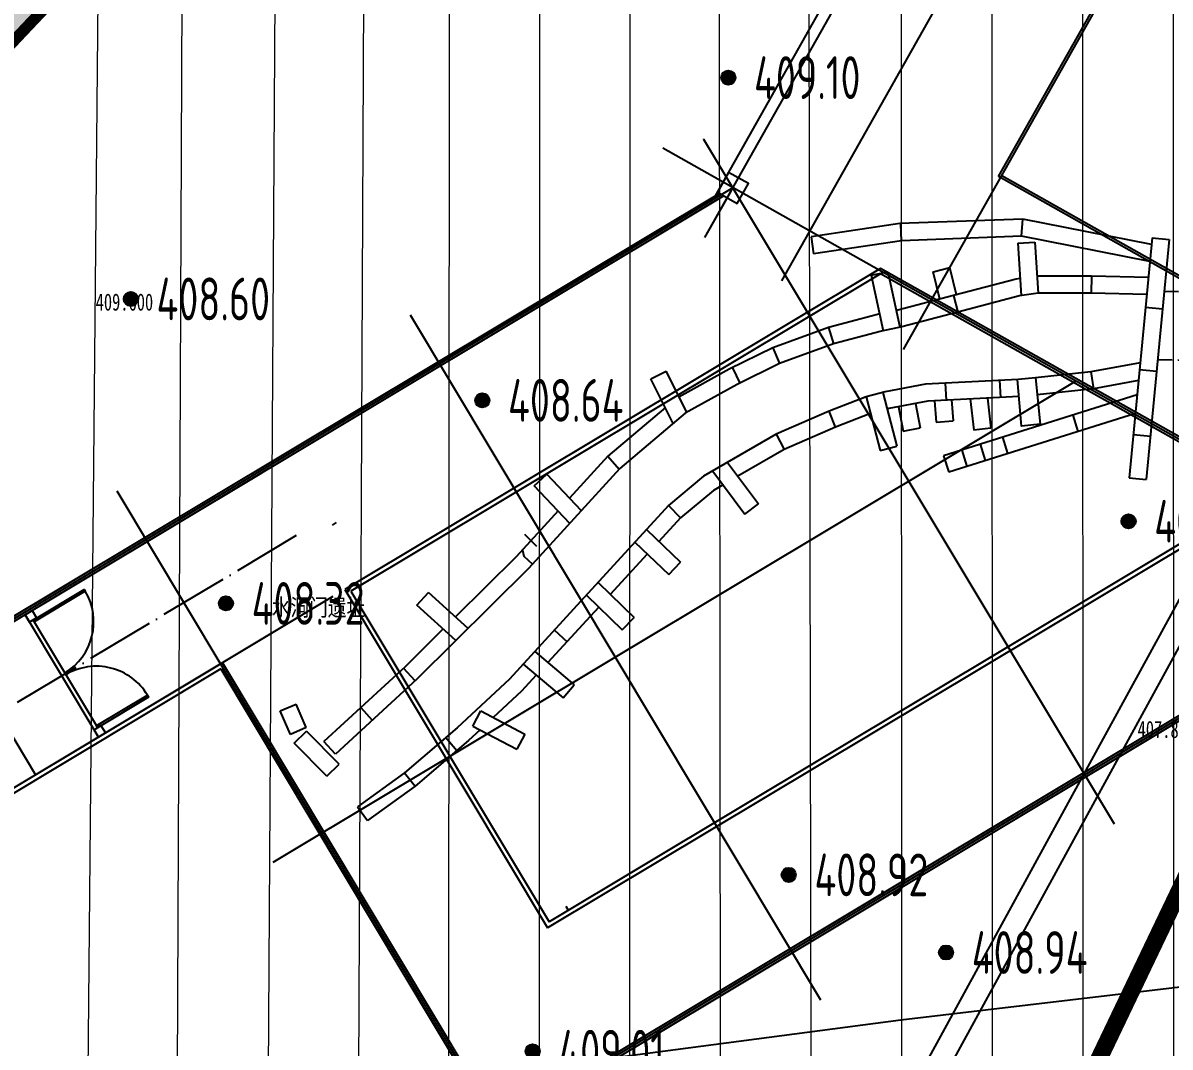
# Model space of a CAD drawing. Header units: millimetres. Extents: x 387826 to 388039216, y 3325062 to 3325368396.
# Drawn here: x 387582141 to 387602257, y 3324800474 to 3324818432 of the extents above; entities that cross this region are included whole.
import ezdxf
from ezdxf.enums import TextEntityAlignment as Align

# ---------------------------------------------------------------- set-up
doc = ezdxf.new("R2010")
doc.units = ezdxf.units.MM
doc.header["$LTSCALE"] = 1000
doc.header["$MEASUREMENT"] = 0
for name, pattern in [('000-Earth-MSCQ（不打印）$0$DIVIDE2', [0.625, 0.25, -0.125, 0, -0.125, 0, -0.125]), ('000-古城墙保护(不打印)$0$DASH', [0.35, 0.25, -0.1]), ('ACAD_ISO04W100', [30, 24, -3, 0, -3]), ('DASH', [0.35, 0.25, -0.1]), ('DIVIDE2', [0.625, 0.25, -0.125, 0, -0.125, 0, -0.125])]:
    doc.linetypes.add(name, pattern=pattern)
for name, color, linetype in [('0 Plan-Green Hatch', 76, 'Continuous'), ('0 Plan-Road 2', 40, 'Continuous'), ('0-SITE', 7, 'Continuous'), ('0-非设计区域', 250, 'Continuous'), ('000-Earth-MSCQ（不打印）$0$0-SITE', 7, 'Continuous'), ('000-Earth-MSCQ（不打印）$0$0NT-Redline', 1, '000-Earth-MSCQ（不打印）$0$DIVIDE2'), ('000-Earth-MSCQ（不打印）$0$GCD', 251, 'Continuous'), ('000-Earth-MSCQ（不打印）$0$RD-红线', 7, 'Continuous'), ('000-古城墙保护(不打印)$0$0-文物遗址', 8, 'Continuous'), ('000-古城墙保护(不打印)$0$PUB_TEXT', 2, 'Continuous'), ('0NT-Border', 21, 'DASH'), ('0NT-Center', 1, 'ACAD_ISO04W100'), ('0NT-Redline', 1, 'DIVIDE2')]:
    doc.layers.add(name, color=color, linetype=linetype)
doc.layers.add('000-古城墙保护(不打印)$0$0-中实线', color=5, linetype='Continuous', lineweight=30)
doc.layers.add('000-古城墙保护(不打印)$0$0-遗址公园', color=8, linetype='Continuous', lineweight=5)
doc.styles.add('000-Earth-MSCQ（不打印）$0$HZ', font='gbenor.shx', dxfattribs={"width": 0.8, "bigfont": 'hztxt.shx'})
doc.styles.add('000-古城墙保护(不打印)$0$_TCH_DIM', font='', dxfattribs={"width": 0.75})
doc.styles.add('000-古城墙保护(不打印)$0$TITLE BLK_A1$0$A.10.15屋顶层平面图$0$Standard', font='AcadEref.ttf', dxfattribs={"width": 0.8})
doc.styles.get('000-古城墙保护(不打印)$0$_TCH_DIM').set_extended_font_data('SimSun')
pattern_1 = [(90, (387910883.5935059, 3325096422.695915), (-798.2363799999999, 798.23638), [211.664528, -1384.80812]), (45, (387910883.5935059, 3325096422.695915), (-798.2369240652082, 798.2369240652083), [211.664528, -917.2129199999998]), (135, (387910883.5935059, 3325096422.695915), (-798.2369240652083, -798.2369240652082), [211.664528, -917.2129199999998])]

# ---------------------------------------------------------------- blocks, each defined once
blk = doc.blocks.new('000-Earth-MSCQ（不打印）$0$gc200')
h = blk.add_hatch(color=256)
edge = h.paths.add_edge_path()
edge.add_arc((0, -5.551115123125783e-17), 0.2500000000000001, 0, 360)
blk.add_circle((0, -5.551115123125783e-17), 0.2500000000000001)
blk = doc.blocks.new('000-古城墙保护(不打印)')
at = {"layer": '000-古城墙保护(不打印)$0$0-遗址公园', "ltscale": 10}
h = blk.add_hatch(dxfattribs=at)
h.set_pattern_fill('ANSI31', color=256, scale=1000, angle=45)
h.set_pattern_definition([(90, (0, 0), (-1587.5, 3.410605131648481e-13), [])])
h.paths.add_polyline_path([(387757359.0947723, 3325075809.713597), (387738724.4244739, 3325053061.984234), (387736658.1743807, 3325052379.78923), (387732792.6573083, 3325048405.001884), (387731947.0142126, 3325045521.987648), (387727149.4825557, 3325038560.592924), (387719871.0797174, 3325030254.454775), (387713118.2314355, 3325024325.69877), (387708971.7085958, 3325021538.001345), (387707653.8317035, 3325021090.344965), (387703723.9723286, 3325018966.972815), (387699100.568572, 3325013213.602733), (387687666.4612417, 3324991573.488757), (387692670.727551, 3324988471.826824), (387679274.3591145, 3324966056.084505), (387674562.7421811, 3324955273.126987), (387666293.4541245, 3324933025.957672), (387659029.9602896, 3324926312.71594), (387654773.5217602, 3324915935.552797), (387653675.5063087, 3324913098.933503), (387637326.4545517, 3324880090.8987), (387635096.1587876, 3324877614.537973), (387623173.1089031, 3324853940.873659), (387618974.5280727, 3324854570.405108), (387618467.4666205, 3324854646.433447), (387616794.0523977, 3324854897.343677), (387614410.7432887, 3324846804.212917), (387608979.9761084, 3324853035.612696), (387591571.0079994, 3324839024.665925), (387597082.2925069, 3324832681.257929), (387596624.9883792, 3324831149.830627), (387596217.2465154, 3324828960.946196), (387596137.9493979, 3324826850.101176), (387592355.8457829, 3324826109.515459), (387589540.6215926, 3324824522.451866), (387587163.8655038, 3324822803.372842), (387586055.6074455, 3324821918.786967), (387585231.4443963, 3324821255.000857), (387584550.0445382, 3324820637.821306), (387583346.0658892, 3324819564.06669), (387582101.748941, 3324818264.712243), (387581660.7870961, 3324817834.250378), (387580072.9664811, 3324816151.399981), (387578832.7454951, 3324814781.869411), (387574234.0934268, 3324808493.876336), (387581064.1902614, 3324795503.282484), (387625164.6542816, 3324801283.597979), (387647357.6289114, 3324804778.450835), (387650612.9223155, 3324805405.261792), (387669114.9930122, 3324840920.415754), (387680400.2783, 3324864357.77844), (387687151.7701302, 3324878135.082248), (387696416.7806178, 3324893470.850236), (387704777.6824126, 3324910959.142838), (387717019.7699698, 3324940445.653564), (387740572.7504223, 3324978958.777964), (387755268.3394005, 3325000951.822409), (387771548.7019364, 3325023669.528487), (387793342.0856335, 3325051694.76609), (387797120.7662015, 3325056480.602365), (387804700.2713755, 3325067831.608256), (387805755.9865897, 3325069417.217034), (387833928.9732663, 3325110050.599823), (387835462.2759447, 3325113721.162718), (387834644.166247, 3325114126.806136), (387838641.1926514, 3325123620.01257), (387831833.5364649, 3325125881.193801), (387835204.3103971, 3325131614.601018), (387828520.3367395, 3325134527.940866), (387822745.7363685, 3325138082.078876), (387820720.6784263, 3325136746.002098), (387818437.9572816, 3325135239.926322), (387814960.6972696, 3325132945.727099), (387810414.9791779, 3325129946.589023), (387806089.169805, 3325135647.314827), (387803914.3516228, 3325131741.76694), (387790508.0000313, 3325108476.776886), (387782804.3222916, 3325111884.500767), (387777519.6903973, 3325113033.773239), (387770432.0206335, 3325107829.881072), (387767032.2047279, 3325098401.675082), (387768071.4313482, 3325098008.812484), (387766664.4412394, 3325095979.536411), (387763567.2492012, 3325091306.558766), (387765030.6402054, 3325091176.180011)])
at = {"layer": '000-古城墙保护(不打印)$0$0-中实线', "color": 3, "linetype": '000-古城墙保护(不打印)$0$DASH', "lineweight": -2, "flags": 128}
blk.add_lwpolyline([(387757359.0947723, 3325075809.713597, 100, 100, 0), (387738724.4244739, 3325053061.984234, 100, 100, 0), (387736658.1743807, 3325052379.78923, 100, 100, 0), (387732792.6573083, 3325048405.001884, 100, 100, 0), (387731947.0142126, 3325045521.987648, 100, 100, 0), (387727149.4825557, 3325038560.592924, 100, 100, 0), (387719871.0797174, 3325030254.454775, 100, 100, 0), (387713118.2314355, 3325024325.69877, 100, 100, 0), (387708971.7085958, 3325021538.001345, 100, 100, 0), (387707653.8317035, 3325021090.344965, 100, 100, 0), (387703723.9723286, 3325018966.972815, 100, 100, 0), (387699100.568572, 3325013213.602733, 100, 100, 0), (387687666.4612417, 3324991573.488757, 100, 100, 0), (387692670.727551, 3324988471.826824, 100, 100, 0), (387679274.3591145, 3324966056.084505, 100, 100, 0), (387674562.7421811, 3324955273.126987, 100, 100, 0), (387666293.4541245, 3324933025.957672, 100, 100, 0), (387659029.9602896, 3324926312.71594, 100, 100, 0), (387654773.5217602, 3324915935.552797, 100, 100, 0), (387653675.5063087, 3324913098.933503, 100, 100, 0), (387637326.4545517, 3324880090.8987, 100, 100, 0), (387635096.1587448, 3324877614.537993, 100, 100, 0), (387635096.1587876, 3324877614.537973, 100, 100, 0), (387623173.1089031, 3324853940.873659, 100, 100, 0), (387618974.5280727, 3324854570.405108, 100, 100, 0), (387618467.4666205, 3324854646.433447, 100, 100, 0), (387616794.0523977, 3324854897.343677, 100, 100, 0), (387614410.7432887, 3324846804.212917, 100, 100, 0), (387608979.9761084, 3324853035.612696, 100, 100, 0), (387591571.0079994, 3324839024.665925, 100, 100, 0), (387597082.2925069, 3324832681.257929, 100, 100, 0), (387596624.9883792, 3324831149.830627, 100, 100, 0), (387596217.2465154, 3324828960.946196, 100, 100, 0), (387596137.9493979, 3324826850.101176, 100, 100, 0), (387592355.8457829, 3324826109.515459, 100, 100, 0), (387589540.6215926, 3324824522.451866, 100, 100, 0), (387587163.8655038, 3324822803.372842, 100, 100, 0), (387586055.6074455, 3324821918.786967, 100, 100, 0), (387585231.4443963, 3324821255.000857, 100, 100, 0), (387584550.0445382, 3324820637.821306, 100, 100, 0), (387583346.0658892, 3324819564.06669, 100, 100, 0), (387582101.748941, 3324818264.712243, 100, 100, 0), (387581660.7870961, 3324817834.250378, 100, 100, 0), (387580072.9664811, 3324816151.399981, 100, 100, 0), (387578832.7454951, 3324814781.869411, 100, 100, 0), (387574234.0934268, 3324808493.876336, 100, 100, 0), (387581064.1902614, 3324795503.282484, 100, 100, 0), (387581064.1902614, 3324795503.282484, 100, 100, 0), (387581064.1902614, 3324795503.282484, 100, 100, 0), (387581064.1902614, 3324795503.282484, 100, 100, 0), (387581064.1902614, 3324795503.282484, 100, 100, 0), (387581064.1902614, 3324795503.282484, 100, 100, 0), (387581064.1902614, 3324795503.282484, 100, 100, 0), (387581064.1902614, 3324795503.282484, 100, 100, 0), (387581064.1902614, 3324795503.282484, 100, 100, 0), (387625164.6542816, 3324801283.597979, 100, 100, 0), (387625164.6542816, 3324801283.597979, 100, 100, 0), (387625164.6542816, 3324801283.597979, 100, 100, 0), (387625164.6542816, 3324801283.597979, 100, 100, 0), (387625164.6542816, 3324801283.597979, 100, 100, 0), (387625164.6542816, 3324801283.597979, 100, 100, 0), (387625164.6542816, 3324801283.597979, 100, 100, 0), (387647357.6289114, 3324804778.450835, 100, 100, 0), (387650612.9223155, 3324805405.261792, 100, 100, 0), (387669114.9930122, 3324840920.415754, 100, 100, 0), (387680400.2783, 3324864357.77844, 100, 100, 0), (387687151.7701302, 3324878135.082248, 100, 100, 0), (387696416.7806178, 3324893470.850236, 100, 100, 0), (387704777.6824126, 3324910959.142838, 100, 100, 0), (387717019.7699698, 3324940445.653564, 100, 100, 0), (387740572.7504223, 3324978958.777964, 100, 100, 0), (387755268.3394005, 3325000951.822409, 100, 100, 0), (387771548.7019364, 3325023669.528487, 100, 100, 0), (387793342.0856335, 3325051694.76609, 100, 100, 0), (387797120.7662015, 3325056480.602365, 100, 100, 0), (387804700.2713755, 3325067831.608256, 100, 100, 0), (387805755.9865897, 3325069417.217034, 100, 100, 0), (387833928.9732663, 3325110050.599823, 100, 100, 0), (387835462.2759447, 3325113721.162718, 100, 100, 0), (387834644.166247, 3325114126.806136, 100, 100, 0), (387838641.1926514, 3325123620.01257, 100, 100, 0), (387831833.5364649, 3325125881.193801, 100, 100, 0), (387835204.3103971, 3325131614.601018, 100, 100, 0), (387828520.3367395, 3325134527.940866, 100, 100, 0), (387822745.7363685, 3325138082.078876, 100, 100, 0), (387820720.6784263, 3325136746.002098, 100, 100, 0), (387818437.9572816, 3325135239.926322, 100, 100, 0), (387814960.6972696, 3325132945.727099, 100, 100, 0), (387810414.9791779, 3325129946.589023, 100, 100, 0), (387806089.169805, 3325135647.314827, 100, 100, 0), (387803914.3516228, 3325131741.76694, 100, 100, 0), (387790508.0000313, 3325108476.776886, 100, 100, 0), (387782804.3222916, 3325111884.500767, 100, 100, 0), (387777519.6903973, 3325113033.773239, 100, 100, 0), (387777519.6903973, 3325113033.773239, 100, 100, 0), (387770432.0206335, 3325107829.881072, 100, 100, 0), (387767032.2047279, 3325098401.675082, 100, 100, 0), (387768071.4313482, 3325098008.812484, 100, 100, 0), (387766664.4412394, 3325095979.536411, 100, 100, 0), (387763567.2492012, 3325091306.558766, 100, 100, 0), (387765030.6402054, 3325091176.180011, 100, 100, 0), (387757359.0947688, 3325075809.7136, 0, 0, 0)], format="xyseb", dxfattribs=at)
at = {"layer": '000-古城墙保护(不打印)$0$0-文物遗址'}
for p, q in [((387594100.4085586, 3324814668.470251), (387612030.4898793, 3324846460.95653)), ((387595450.5004416, 3324813907.055839), (387613380.5817623, 3324845699.542118)), ((387597584.5166441, 3324812703.529832), (387615514.5979648, 3324844496.016111)), ((387594284.5364934, 3324815402.091288), (387610647.8461177, 3324844416.477078)), ((387599249.3490259, 3324815736.932731), (387603927.2638376, 3324824031.515439)), ((387594077.1828857, 3324816397.01133), (387594077.8687872, 3324816396.83946)), ((387594077.8687872, 3324816396.83946), (387601274.0582548, 3324804388.473319)), ((387618588.4381016, 3324802005.970139), (387593359.140428, 3324816234.594945)), ((387608027.4884482, 3324810786.30533), (387599249.3490255, 3324815736.93273, 3.010278459062274)), ((387619816.5258633, 3324804183.537692), (387599303.8395109, 3324815752.124407)), ((387594591.6436628, 3324815539.497272), (387576286.7612661, 3324804570.028125)), ((387594354.1628211, 3324815443.815885), (387573384.2796019, 3324802877.305922)), ((387594434.3399312, 3324815398.598217), (387573425.7201065, 3324802808.874774)), ((387594100.4085585, 3324814668.470251), (387594551.9183059, 3324815469.058782)), ((387595961.148473, 3324814682.687897), (387596004.9285843, 3324814385.899585)), ((387599585.4953467, 3324814569.836017), (387599884.9011452, 3324814588.70843)), ((387601943.9996354, 3324814665.00657), (387601540.6255228, 3324810453.521297)), ((387602242.6329734, 3324814636.403607), (387601839.2588608, 3324810424.918334)), ((387601943.9996354, 3324814665.00657), (387602242.6329734, 3324814636.403607)), ((387597176.7453796, 3324814127.494337), (387587782.6587089, 3324808497.95017)), ((387604112.0654399, 3324810216.165994), (387597176.7453796, 3324814127.494337)), ((387598100.9926068, 3324814068.994551), (387598392.197158, 3324814141.104947)), ((387597177.9655749, 3324814034.960579), (387587892.4029461, 3324808470.451035)), ((387597015.2330028, 3324814007.069859), (387597308.4818375, 3324814070.355885)), ((387603952.9314138, 3324810214.067574), (387597177.9655749, 3324814034.960579)), ((387588930.9853309, 3324813313.076996), (387596127.4318144, 3324801304.281969)), ((387593153.9876954, 3324812192.341639), (387593422.3512341, 3324812326.434932)), ((387601722.7967517, 3324812355.506139), (387602021.4300897, 3324812326.903176)), ((387600604.9269513, 3324812148.17212), (387586524.811059, 3324803710.456241)), ((387598333.8491938, 3324811816.469252), (387598318.2000162, 3324812116.060813)), ((387601680.1478187, 3324811910.223837), (387598286.469381, 3324810841.34021)), ((387596391.9701883, 3324811345.665698), (387596277.7477896, 3324811623.137515)), ((387601649.085365, 3324811585.911836), (387598376.5937583, 3324810555.197595)), ((387597577.3351118, 3324811274.355705), (387597872.0069062, 3324811330.645435)), ((387598154.5258524, 3324811431.444985), (387598453.5508081, 3324811455.612642)), ((387599115.4196722, 3324811324.339027), (387598817.3934996, 3324811289.982072)), ((387595351.4813082, 3324811219.577716), (387595486.8687531, 3324810951.327178)), ((387601613.7559173, 3324811217.049665), (387601912.3892552, 3324811188.446703)), ((387597175.3064391, 3324810935.784673), (387597465.6221887, 3324811011.393968)), ((387594497.80642, 3324810726.338128), (387595042.1250445, 3324809998.581613)), ((387598286.469381, 3324810841.34021), (387598376.5937583, 3324810555.197595)), ((387591108.1799299, 3324810314.448741), (387591326.2369487, 3324810520.485477)), ((387594236.220587, 3324810575.19805), (387594801.8877723, 3324809818.89841)), ((387601540.6255228, 3324810453.521297), (387601839.2588608, 3324810424.918334)), ((387583784.3588906, 3324810228.885646), (387590980.8053741, 3324798220.090619)), ((387604112.0654399, 3324810216.165994), (387591339.7593995, 3324802562.174343)), ((387603952.9314138, 3324810214.067574), (387591367.258534, 3324802671.91858)), ((387594801.8877723, 3324809818.89841), (387595042.1250445, 3324809998.581613)), ((387587632.1435668, 3324809669.379655), (387587563.521881, 3324809628.257103)), ((387593467.3047196, 3324808760.305509), (387593673.7452137, 3324808977.980318)), ((387606692.1889347, 3324808801.179786), (387589609.002409, 3324798563.8298)), ((387606618.8203388, 3324808710.58009), (387590453.0239153, 3324799022.989573)), ((387606617.600143, 3324808803.113847), (387590480.5230497, 3324799132.73381)), ((387587782.6587089, 3324808497.95017), (387591339.7593995, 3324802562.174343)), ((387587892.4029461, 3324808470.451035), (387591367.258534, 3324802671.91858)), ((387589050.5743639, 3324808222.475273), (387589252.0921304, 3324808444.715209)), ((387582179.0104885, 3324808054.412369), (387583456.3797393, 3324805922.851252)), ((387592649.262993, 3324807789.58027), (387592858.2816579, 3324808004.780636)), ((387581074.6428599, 3324807392.603877), (387582359.7225891, 3324805248.176194)), ((387585638.34263, 3324807212.937322), (387574760.550558, 3324800694.260941)), ((387585610.8434954, 3324807103.193084), (387574801.6731094, 3324800625.639255)), ((387585610.8434954, 3324807103.193084), (387590453.0239154, 3324799022.989573)), ((387585638.34263, 3324807212.937322), (387590480.5230497, 3324799132.73381)), ((387586653.7400057, 3324806367.872779), (387586929.2926475, 3324806486.492936)), ((387587106.5285713, 3324806074.776846), (387586929.2926475, 3324806486.492936)), ((387586830.9759294, 3324805956.15669), (387586653.7400057, 3324806367.872779)), ((387587106.5285713, 3324806074.776846), (387586830.9759294, 3324805956.15669)), ((387586897.4135939, 3324805805.33512), (387587111.2308556, 3324806015.768432)), ((387587472.2329795, 3324805221.272141), (387587686.0502407, 3324805431.705453)), ((387591662.1535974, 3324802944.45444), (387591703.2761487, 3324802875.832754))]:
    blk.add_line(p, q, dxfattribs=at)
at = {"layer": '000-古城墙保护(不打印)$0$0-文物遗址', "ltscale": 0.5}
blk.add_line((387582317.1289157, 3324807962.310029), (387583440.2885991, 3324806088.080234), dxfattribs=at)
at = {"layer": '000-古城墙保护(不打印)$0$0-文物遗址'}
for points in [[(387594515.6852799, 3324815811.949697), (387594319.191238, 3324815463.538889), (387594667.6020465, 3324815267.044847), (387594864.0960885, 3324815615.455656)], [(387582317.1289157, 3324807962.310029), (387583213.4996874, 3324808499.473356), (387583232.8331187, 3324808467.211431), (387582336.462347, 3324807930.048104)], [(387582301.0377755, 3324808127.53901), (387582378.1425593, 3324807998.873349), (387582256.1152722, 3324807925.746708), (387582179.0104885, 3324808054.412369)], [(387583427.3400233, 3324806106.681193), (387584323.7136003, 3324806643.846201), (387584343.0470315, 3324806611.584277), (387583446.6734545, 3324806074.419269)], [(387583509.0127205, 3324806111.776988), (387583586.1175042, 3324805983.111327), (387583464.0902172, 3324805909.984686), (387583386.9854335, 3324806038.650347)]]:
    blk.add_lwpolyline(points, close=True, dxfattribs=at)
for points in [[(387601932.6306159, 3324814546.306687), (387599676.0768129, 3324814993.354179), (387597518.0755069, 3324814912.354754), (387595961.148473, 3324814682.687897)], [(387597545.6735718, 3324814613.179382), (387597534.6954333, 3324814905.660933)], [(387599652.2304985, 3324814692.247869), (387599676.0768129, 3324814993.354179)], [(387601903.8837792, 3324814246.171223), (387599652.2304985, 3324814692.247869), (387597545.6735718, 3324814613.179382), (387596004.9285843, 3324814385.899585)], [(387599585.4953467, 3324814569.836017), (387599643.3397619, 3324813652.149832)], [(387599884.9011452, 3324814588.70843), (387599941.4864098, 3324813690.998332)], [(387598509.7864029, 3324813666.242447), (387598392.197158, 3324814141.104947)], [(387597015.2330028, 3324814007.069859), (387597225.0017878, 3324813035.062986)], [(387597308.4818375, 3324814070.355885), (387597518.2506225, 3324813098.349012)], [(387599624.5978462, 3324813949.485321), (387599559.8089411, 3324813940.397375), (387598458.1651775, 3324813652.764438), (387597483.2955624, 3324813397.711952), (387597454.9645969, 3324813391.597847)], [(387598219.5235259, 3324813590.329272), (387598100.9926068, 3324814068.994551)], [(387601877.518861, 3324813970.904509), (387600879.01289, 3324813994.143827), (387599920.0479009, 3324813990.928129)], [(387600879.01289, 3324813994.143827), (387600872.0300786, 3324813694.118724)], [(387601848.8411462, 3324813671.490715), (387600876.0251843, 3324813694.132121), (387599941.4864098, 3324813690.998332), (387599618.737416, 3324813645.726299), (387598533.9528295, 3324813362.495198), (387597552.9375064, 3324813105.834787), (387597198.835973, 3324813029.416142), (387596357.4782636, 3324812807.397475), (387595407.8989608, 3324812458.96048), (387594664.7504532, 3324812092.184924), (387593754.1804134, 3324811588.798674), (387592608.6482751, 3324810618.041738), (387591009.0512268, 3324808864.304962), (387589049.93386, 3324806926.830571), (387587619.0105702, 3324805611.620746)], [(387598458.1651775, 3324813652.764438), (387598534.0976297, 3324813362.533082)], [(387597161.7157623, 3324813328.311821), (387597128.8847153, 3324813321.226553), (387596267.3365843, 3324813093.880009), (387595289.5035688, 3324812735.075645), (387594525.7164795, 3324812358.114067), (387593642.5196854, 3324811869.860442)], [(387601827.2768118, 3324813446.345193), (387602125.9101498, 3324813417.74223)], [(387596267.3365843, 3324813093.880009), (387596357.4782636, 3324812807.397475)], [(387595289.5035688, 3324812735.075645), (387595407.8989608, 3324812458.96048)], [(387601733.8486592, 3324812470.895163), (387600869.0144159, 3324812313.227052), (387599899.9658319, 3324812208.515946), (387599590.304897, 3324812182.509266), (387597970.017636, 3324812097.873491), (387597259.6989118, 3324811962.136871), (387596930.344628, 3324811876.360453), (387596277.7477896, 3324811623.137515), (387595351.4813082, 3324811219.577716), (387594076.1671941, 3324810482.72178), (387593461.598891, 3324809970.344556), (387591796.492284, 3324808151.017594), (387590670.5759899, 3324806923.456668), (387589755.8538858, 3324806073.448861), (387588834.3409716, 3324805285.263951), (387588009.257559, 3324804686.425923)], [(387593782.9728295, 3324811604.715853), (387593422.3512341, 3324812326.434932)], [(387594582.3088524, 3324812386.044822), (387594715.0814311, 3324812117.025413)], [(387600869.0144159, 3324812313.227052), (387600912.0889232, 3324812016.135175)], [(387593544.3919689, 3324811411.017902), (387593153.9876954, 3324812192.341639)], [(387599289.079446, 3324811866.365745), (387599273.430268, 3324812165.957306)], [(387599899.9658319, 3324812208.515946), (387599981.4963767, 3324811395.531694), (387599651.5406215, 3324811362.441911), (387599582.7212679, 3324812181.872359)], [(387601704.1221144, 3324812160.53091), (387600912.0889232, 3324812016.135175), (387599928.6379039, 3324811909.867805)], [(387596930.344628, 3324811876.360453), (387597175.3064391, 3324810935.784673)], [(387597220.6603777, 3324811951.969748), (387597465.6221887, 3324811011.393968)], [(387599610.6880357, 3324811883.164984), (387598006.1651008, 3324811799.352659), (387597325.7298023, 3324811669.326539), (387597296.269673, 3324811661.653998)], [(387593406.3548548, 3324811687.274289), (387592399.9895651, 3324810834.451348), (387591726.8748237, 3324810096.474195)], [(387597495.6782367, 3324811701.822276), (387597577.3351118, 3324811274.355705)], [(387597790.3500311, 3324811758.112006), (387597872.0069062, 3324811330.645435)], [(387598124.292289, 3324811805.523038), (387598154.5258524, 3324811431.444985)], [(387598424.0052096, 3324811821.178555), (387598453.5508081, 3324811455.612642)], [(387598754.1681263, 3324811838.424629), (387598817.3934996, 3324811289.982072)], [(387599054.3474233, 3324811854.104508), (387599115.4196722, 3324811324.339027)], [(387597006.4598386, 3324811584.102149), (387596391.9701883, 3324811345.665698), (387595486.8687531, 3324810951.327178), (387594678.7534134, 3324810484.411162)], [(387600549.6963636, 3324811554.173294), (387600639.8207409, 3324811268.030678)], [(387599318.1534306, 3324811166.282661), (387599408.2778084, 3324810880.140046)], [(387598604.5782129, 3324810941.532768), (387598694.7025902, 3324810655.390152)], [(387598926.9757258, 3324811043.076102), (387599017.1001036, 3324810756.933486)], [(387592399.9895651, 3324810834.451348), (387592593.9422347, 3324810605.579415)], [(387591933.481117, 3324809877.814393), (387591326.2369487, 3324810520.485477)], [(387591730.7545726, 3324809655.552795), (387591108.1799299, 3324810314.448741)], [(387594417.1675803, 3324810333.271085), (387594248.5207979, 3324810235.829693), (387593669.2448694, 3324809752.87639), (387593291.6726829, 3324809340.333879)], [(387603503.9152474, 3324810307.178919), (387600746.5641976, 3324805264.616824), (387597990.6413931, 3324800224.666661), (387598341.5986427, 3324800032.757802)], [(387598341.5986426, 3324800032.757802), (387603854.8724945, 3324810115.270061)], [(387591524.1482798, 3324809874.212598), (387590792.6081039, 3324809072.180042), (387589724.7553617, 3324808016.124199)], [(387593461.598891, 3324809970.344556), (387593669.2448694, 3324809752.87639)], [(387590934.095404, 3324809469.133014), (387591145.0459327, 3324809255.826018)], [(387590934.0954036, 3324809469.133014), (387591145.0459322, 3324809255.826017)], [(387593073.9635851, 3324809546.806892), (387593673.7452137, 3324808977.980318)], [(387592871.3868567, 3324809325.467729), (387593467.3047196, 3324808760.305509)], [(387590898.1479642, 3324809187.889892), (387590921.7555858, 3324809080.913565), (387591077.2551853, 3324808939.081162)], [(387593089.0959541, 3324809118.994715), (387592440.6137974, 3324808410.450849)], [(387589947.3247468, 3324807814.307703), (387589252.0921304, 3324808444.715209)], [(387592225.3187382, 3324808619.561486), (387592858.2816579, 3324808004.780636)], [(387592022.6847922, 3324808398.159805), (387592649.262993, 3324807789.58027)], [(387589733.7015449, 3324807603.044462), (387589050.5743639, 3324808222.475273)], [(387592237.9798509, 3324808189.049168), (387592017.6883642, 3324807948.354525), (387591344.8842613, 3324807214.811514)], [(387589511.1321599, 3324807804.860959), (387588842.8827717, 3324807143.993928), (387587415.9972641, 3324805832.495365)], [(387591460.3818323, 3324807784.564013), (387591681.4695632, 3324807581.782813)], [(387591114.4360549, 3324807407.387201), (387591807.9758741, 3324806827.825706)], [(387589017.7903549, 3324806897.286392), (387588814.7770478, 3324807118.161011)], [(387590911.4389274, 3324807186.06405), (387591615.6050293, 3324806597.622626)], [(387591141.8871333, 3324806993.488363), (387590883.5667464, 3324806711.84752), (387590389.094845, 3324806252.358267)], [(387591615.6050293, 3324806597.622626), (387591807.9758741, 3324806827.825706)], [(387588063.6648442, 3324806427.788468), (387588266.6781513, 3324806206.913849)], [(387590030.2505185, 3324806101.815529), (387590169.600742, 3324806367.487348)], [(387590169.600742, 3324806367.487348), (387590943.1899177, 3324805961.724235)], [(387590156.0709144, 3324806035.820196), (387589955.5449578, 3324805849.480949), (387589020.2430446, 3324805049.502084), (387588185.4736721, 3324804443.634075)], [(387590030.2505185, 3324806101.815529), (387590803.8396942, 3324805696.052416)], [(387587686.0502407, 3324805431.705453), (387587111.2308556, 3324806015.768432)], [(387587619.0105702, 3324805611.620746), (387587415.9972641, 3324805832.495365)], [(387589554.4802625, 3324805901.210742), (387589749.4774954, 3324805673.228113)], [(387590943.1899177, 3324805961.724235), (387590803.8396942, 3324805696.052416)], [(387587472.2329795, 3324805221.272141), (387586897.4135939, 3324805805.33512)], [(387588834.3409716, 3324805285.263951), (387589020.2430446, 3324805049.502084)], [(387588009.257559, 3324804686.425923), (387588185.4736721, 3324804443.634075)]]:
    blk.add_lwpolyline(points, dxfattribs=at)
at = {"layer": '000-古城墙保护(不打印)$0$0-文物遗址', "linetype": '000-古城墙保护(不打印)$0$DASH'}
for points in [[(387602155.6655905, 3324813728.408173), (387603734.5980427, 3324813693.325583), (387606306.1295068, 3324813442.187599), (387609008.6832044, 3324813018.359721), (387611914.1883895, 3324812225.116364), (387614613.0427453, 3324811743.286014), (387618152.3631451, 3324811253.402841), (387620126.5540902, 3324810980.151816), (387624111.3985807, 3324810514.785024), (387626135.7618405, 3324810530.031682), (387627596.4127266, 3324810586.452865)], [(387602040.9459173, 3324812530.660971), (387603662.8495409, 3324812494.623598), (387606154.7234375, 3324812251.26504), (387608756.9253995, 3324811843.174819), (387611650.1795666, 3324811053.276161), (387614425.2566296, 3324810557.837661), (387617987.8376619, 3324810064.734945), (387619974.6766445, 3324809789.733285), (387624046.0699417, 3324809314.258962), (387626163.4465291, 3324809330.206157), (387627458.9846913, 3324809380.24946)]]:
    blk.add_lwpolyline(points, dxfattribs=at)
at = {"layer": '000-古城墙保护(不打印)$0$0-文物遗址', "ltscale": 0.5}
for centre, start, end in [((387582336.462347, 3324807930.048104), 300.9327802940278, 30.93276623951662), ((387583427.3400233, 3324806106.681193), 30.93276623951662, 120.9327802940278)]:
    blk.add_arc(centre, 1045, start, end, dxfattribs=at)
at = {"layer": '000-古城墙保护(不打印)$0$PUB_TEXT', "color": 7, "style": '000-古城墙保护(不打印)$0$_TCH_DIM', "width": 0.7058823529411765}
for s, p in [('409.600', (387583415.9565243, 3324813388.192468)), ('407.800', (387601687.5896714, 3324805894.456092))]:
    blk.add_text(s, height=300, dxfattribs=at).set_placement(p)
at = {"layer": '000-古城墙保护(不打印)$0$PUB_TEXT', "style": '000-古城墙保护(不打印)$0$TITLE BLK_A1$0$A.10.15屋顶层平面图$0$Standard', "width": 0.8}
blk.add_text('水洞门遗址', height=300, dxfattribs=at).set_placement((387586504.9575768, 3324808033.262825))
blk = doc.blocks.new('000-Earth-MSCQ（不打印）')
at = {"layer": '000-Earth-MSCQ（不打印）$0$0NT-Redline', "ltscale": 2, "const_width": 200, "flags": 128}
blk.add_lwpolyline([(387727149.4825557, 3325038560.592924), (387731947.0142126, 3325045521.987648), (387732792.6573083, 3325048405.001884), (387736658.1743807, 3325052379.78923), (387738724.4244739, 3325053061.984234), (387755596.1018205, 3325073700.059758), (387757359.0947688, 3325075809.7136), (387765030.6402072, 3325091176.180011), (387763567.2492012, 3325091306.558766), (387766674.337022, 3325095972.792977), (387768081.4052746, 3325098002.014859), (387742438.6760667, 3325107400.763708), (387733961.5785927, 3325100494.698361), (387710761.231333, 3325103572.736491), (387709168.3897078, 3325096153.148317), (387707062.2413754, 3325086342.534989), (387667982.0617363, 3325089797.858), (387659067.3069954, 3324989865.874971, -0.3880352161093213), (387611315.7347962, 3324946127.482426), (387565969.8755592, 3324946071.837695), (387555981.1851755, 3324936058.587022), (387556068.3119223, 3324865034.573729), (387556222.5907296, 3324859820.499155), (387559227.6760936, 3324808007.561276), (387571720.0951502, 3324797668.302474), (387579380.5094883, 3324798671.636723), (387574232.9176292, 3324808494.544042), (387578831.8118677, 3324814782.360008), (387583345.3164175, 3324819564.383466), (387587163.2407904, 3324822803.542583), (387589540.0630832, 3324824522.530071), (387592355.3483933, 3324826109.485243), (387596137.4805197, 3324826849.925302), (387597082.0482001, 3324832681.045681), (387591571.0080042, 3324839024.665925), (387608980.5156887, 3324853034.942226), (387614410.7432887, 3324846804.212917), (387614513.8871819, 3324846802.658479), (387616794.6636751, 3324854896.372271), (387623173.6833379, 3324853939.656582), (387635096.1587876, 3324877614.537973), (387637326.4545873, 3324880090.89868), (387648092.625536, 3324901769.250156), (387653675.5063087, 3324913098.933503), (387659029.9602896, 3324926312.71594), (387666293.4541628, 3324933025.957657), (387674562.7421811, 3324955273.126987), (387674698.8546848, 3324955833.61237), (387679274.3591145, 3324966056.084505), (387692670.727551, 3324988471.826824), (387687672.3361686, 3324991569.787791), (387699107.2769016, 3325013209.461398), (387703730.9022322, 3325018962.653418), (387707660.8433574, 3325021085.874216), (387708978.7375107, 3325021533.479846), (387713125.3676936, 3325024321.017564), (387719878.4443215, 3325030249.513507)], format="xyb", close=True, dxfattribs=at)
at = {"layer": '000-Earth-MSCQ（不打印）$0$RD-红线', "color": 1, "ltscale": 10, "flags": 128}
blk.add_lwpolyline([(387571822.2941163, 3324797583.718238), (387597535.9452176, 3324800948.631079), (387614196.6637662, 3324802926.922411, 0.1527070841718279), (387769458.2730312, 3324872497.12078), (387802011.3783422, 3324901298.849698, 0.0950112548386871), (387867578.3446714, 3324986304.335682), (387895622.9192556, 3325041849.520492, 0.01135382569053262), (387910963.9022235, 3325074029.799072, 0.07741333500353033), (387912184.8667709, 3325078482.566115), (387913838.7507268, 3325093042.437554, -0.06613138812589682), (387914797.6756657, 3325096874.897092), (387924953.385705, 3325122506.049941)], format="xyb", dxfattribs=at)
at = {"layer": '000-Earth-MSCQ（不打印）$0$0-SITE', "ltscale": 10}
blk.add_blockref('000-古城墙保护(不打印)', (0, 0), dxfattribs=at)
at = {"layer": '000-Earth-MSCQ（不打印）$0$GCD', "linetype": 'Continuous'}
ref = blk.add_blockref('000-Earth-MSCQ（不打印）$0$gc200', (387594510.4, 3324817473.2), dxfattribs=dict(at, xscale=500, yscale=500, zscale=500))
ref.add_attrib('height', '409.10', dxfattribs={"linetype": 'Continuous', "height": 750, "style": '000-Earth-MSCQ（不打印）$0$HZ', "width": 0.8}).set_placement((387594960.4, 3324817473.2), align=Align.MIDDLE_LEFT)
ref = blk.add_blockref('000-Earth-MSCQ（不打印）$0$gc200', (387584032.4, 3324813592.3), dxfattribs=dict(at, xscale=500, yscale=500, zscale=500))
ref.add_attrib('height', '408.60', dxfattribs={"linetype": 'Continuous', "height": 750, "style": '000-Earth-MSCQ（不打印）$0$HZ', "width": 0.8}).set_placement((387584482.4, 3324813592.3), align=Align.MIDDLE_LEFT)
ref = blk.add_blockref('000-Earth-MSCQ（不打印）$0$gc200', (387590196.6, 3324811813.6), dxfattribs=dict(at, xscale=500, yscale=500, zscale=500))
ref.add_attrib('height', '408.64', dxfattribs={"linetype": 'Continuous', "height": 750, "style": '000-Earth-MSCQ（不打印）$0$HZ', "width": 0.8}).set_placement((387590646.6, 3324811813.6), align=Align.MIDDLE_LEFT)
ref = blk.add_blockref('000-Earth-MSCQ（不打印）$0$gc200', (387601528.7, 3324809693.9), dxfattribs=dict(at, xscale=500, yscale=500, zscale=500))
ref.add_attrib('height', '409.31', dxfattribs={"linetype": 'Continuous', "height": 750, "style": '000-Earth-MSCQ（不打印）$0$HZ', "width": 0.8}).set_placement((387601978.7, 3324809693.9), align=Align.MIDDLE_LEFT)
ref = blk.add_blockref('000-Earth-MSCQ（不打印）$0$gc200', (387585700.8, 3324808253), dxfattribs=dict(at, xscale=500, yscale=500, zscale=500))
ref.add_attrib('height', '408.32', dxfattribs={"linetype": 'Continuous', "height": 750, "style": '000-Earth-MSCQ（不打印）$0$HZ', "width": 0.8}).set_placement((387586150.8, 3324808253), align=Align.MIDDLE_LEFT)
ref = blk.add_blockref('000-Earth-MSCQ（不打印）$0$gc200', (387595570.1, 3324803493.1), dxfattribs=dict(at, xscale=500, yscale=500, zscale=500))
ref.add_attrib('height', '408.92', dxfattribs={"linetype": 'Continuous', "height": 750, "style": '000-Earth-MSCQ（不打印）$0$HZ', "width": 0.8}).set_placement((387596020.1, 3324803493.1), align=Align.MIDDLE_LEFT)
ref = blk.add_blockref('000-Earth-MSCQ（不打印）$0$gc200', (387598328.6, 3324802132), dxfattribs=dict(at, xscale=500, yscale=500, zscale=500))
ref.add_attrib('height', '408.94', dxfattribs={"linetype": 'Continuous', "height": 750, "style": '000-Earth-MSCQ（不打印）$0$HZ', "width": 0.8}).set_placement((387598778.6, 3324802132), align=Align.MIDDLE_LEFT)
ref = blk.add_blockref('000-Earth-MSCQ（不打印）$0$gc200', (387591078.7, 3324800400.3), dxfattribs=dict(at, xscale=500, yscale=500, zscale=500))
ref.add_attrib('height', '409.01', dxfattribs={"linetype": 'Continuous', "height": 750, "style": '000-Earth-MSCQ（不打印）$0$HZ', "width": 0.8}).set_placement((387591528.7, 3324800400.3), align=Align.MIDDLE_LEFT)

msp = doc.modelspace()

# ---------------------------------------------------------------- hatches: boundary and pattern name
at = {"layer": '0 Plan-Green Hatch', "ltscale": 10}
h = msp.add_hatch(dxfattribs=at)
h.set_pattern_fill('GRASS', color=256, scale=400, double=1)
h.set_pattern_definition(pattern_1)
edge = h.paths.add_edge_path()
edge.add_line((387564086.8344178, 3324808678.800298), (387562589.6163356, 3324819517.294517))
edge.add_arc((387605680.4219431, 3324825469.812646), 43499.99999974993, 114.11346946613901, 187.8650025794132, ccw=False)
edge.add_arc((387581780.5377051, 3324878864.993055), 14999.99792741948, 294.1134694825049, 372.9095372634073)
edge.add_line((387596401.395973, 3324882216.178118), (387591598.4141135, 3324881444.393431))
edge.add_arc((387632665.6745943, 3324896181.362542), 43631.38941143492, 171.4450994506977, 199.7405030781659, ccw=False)
edge.add_line((387589519.737661, 3324902671.837727), (387585471.7750569, 3324902671.837725))
edge.add_line((387585471.7750569, 3324902671.837725), (387585471.7750575, 3324896071.837725))
edge.add_line((387585471.7750575, 3324896071.837725), (387583771.2061465, 3324896071.837726))
edge.add_line((387583771.2061465, 3324896071.837726), (387583771.7750568, 3324893071.837725))
edge.add_line((387583771.7750568, 3324893071.837725), (387584321.7691975, 3324893071.837725))
edge.add_line((387584321.7691975, 3324893071.837725), (387584321.7691975, 3324886221.837725))
edge.add_line((387584321.7691975, 3324886221.837725), (387575071.7750568, 3324886221.837725))
edge.add_line((387575071.7750568, 3324886221.837725), (387575071.7750568, 3324893071.837726))
edge.add_line((387575071.7750568, 3324893071.837726), (387576921.7750567, 3324893071.837725))
edge.add_line((387576921.7750567, 3324893071.837725), (387576921.7750567, 3324896071.837725))
edge.add_line((387576921.7750567, 3324896071.837725), (387573921.7750568, 3324896071.837725))
edge.add_line((387573921.7750568, 3324896071.837725), (387573921.7750568, 3324902671.837725))
edge.add_line((387573921.7750568, 3324902671.837725), (387563511.7750573, 3324902671.837725))
edge.add_line((387563511.7750573, 3324902671.837725), (387563511.7750572, 3324906271.837728))
edge.add_line((387563511.7750572, 3324906271.837728), (387558011.7750598, 3324906271.837728))
edge.add_line((387558011.7750598, 3324906271.837728), (387558011.7750579, 3324931571.837728))
edge.add_line((387558011.7750579, 3324931571.837728), (387563511.7750573, 3324931571.837729))
edge.add_line((387563511.7750573, 3324931571.837729), (387563511.7750573, 3324932400.198334))
edge.add_line((387563511.7750573, 3324932400.198334), (387563835.6215441, 3324932724.841094))
edge.add_line((387563835.6215441, 3324932724.841094), (387559941.7617906, 3324936609.150068))
edge.add_line((387559941.7617906, 3324936609.150068), (387565450.4181589, 3324942131.351175))
edge.add_line((387565450.4181589, 3324942131.351175), (387569344.2779095, 3324938247.042197))
edge.add_line((387569344.2779095, 3324938247.042197), (387569668.2767904, 3324938571.837728))
edge.add_line((387569668.2767904, 3324938571.837728), (387569853.3400446, 3324938571.837729))
edge.add_line((387569853.3400446, 3324938571.837729), (387569853.3400441, 3324944071.837729))
edge.add_line((387569853.3400441, 3324944071.837729), (387580153.3400453, 3324944071.837728))
edge.add_line((387580153.3400453, 3324944071.837728), (387580153.3400444, 3324938571.837729))
edge.add_line((387580153.3400444, 3324938571.837729), (387580503.3400441, 3324938571.837729))
edge.add_arc((387564914.2130557, 3324960010.964717), 26507.67900640226, 306.0221897285143, 323.9778102701975)
edge.add_line((387586353.3400443, 3324944421.837729), (387586353.3400441, 3324946071.837729))
edge.add_line((387586353.3400441, 3324946071.837729), (387565969.8992068, 3324946071.837758))
edge.add_line((387565969.8992068, 3324946071.837758), (387555981.1851352, 3324936058.587054))
edge.add_line((387555981.1851352, 3324936058.587054), (387556082.6432843, 3324865034.57372))
edge.add_line((387556082.6432843, 3324865034.57372), (387556222.5906866, 3324859820.49919))
edge.add_line((387556222.5906866, 3324859820.49919), (387559227.676034, 3324808007.561311))
edge.add_line((387559227.676034, 3324808007.561311), (387564086.8344178, 3324808678.800298))
h = msp.add_hatch(dxfattribs=at)
h.set_pattern_fill('GRASS', color=256, scale=400, double=1)
h.set_pattern_definition(pattern_1)
edge = h.paths.add_edge_path()
edge.add_line((387597244.1012358, 3324869652.073418), (387615650.9033179, 3324860352.642957))
edge.add_line((387615650.9033179, 3324860352.642957), (387617347.0347105, 3324854765.800614))
edge.add_line((387617347.0347105, 3324854765.800614), (387614874.1121762, 3324850380.716658))
edge.add_line((387614874.1121762, 3324850380.716658), (387614171.6783034, 3324850776.953465))
edge.add_line((387614171.6783034, 3324850776.953465), (387612942.2259973, 3324848485.501198))
edge.add_line((387612942.2259973, 3324848485.501198), (387608980.5156365, 3324853034.942252))
edge.add_line((387608980.5156365, 3324853034.942252), (387591571.0079477, 3324839024.665954))
edge.add_line((387591571.0079477, 3324839024.665954), (387597082.0481482, 3324832681.045711))
edge.add_line((387597082.0481482, 3324832681.045711), (387596137.4804676, 3324826849.925329))
edge.add_line((387596137.4804676, 3324826849.925329), (387592355.3483337, 3324826109.485271))
edge.add_line((387592355.3483337, 3324826109.485271), (387587163.2407308, 3324822803.542613))
edge.add_line((387587163.2407308, 3324822803.542613), (387583345.3163654, 3324819564.383496))
edge.add_line((387583345.3163654, 3324819564.383496), (387578831.8118006, 3324814782.360039))
edge.add_line((387578831.8118006, 3324814782.360039), (387574232.9175696, 3324808494.544074))
edge.add_line((387574232.9175696, 3324808494.544074), (387576543.3730932, 3324804114.27661))
edge.add_line((387576543.3730932, 3324804114.27661), (387573657.4145355, 3324802297.433448))
edge.add_line((387573657.4145355, 3324802297.433448), (387569195.7554237, 3324809384.54122))
edge.add_line((387569195.7554237, 3324809384.54122), (387567058.6141148, 3324809089.318789))
edge.add_line((387567058.6141148, 3324809089.318789), (387565881.7944385, 3324817608.420587))
edge.add_line((387565881.7944385, 3324817608.420587), (387565561.3948045, 3324819927.821896))
edge.add_line((387565561.3948045, 3324819927.821896), (387568533.1745017, 3324820338.340388))
edge.add_arc((387605680.4207166, 3324825469.821534), 37500.00000137495, 127.8650025820148, 187.86500257961, ccw=False)
edge.add_line((387582662.8045762, 3324855074.539863), (387580821.3952854, 3324857442.917329))
edge.add_arc((387605680.011492, 3324825470.502886), 40499.21091855127, 114.11333840540269, 127.86513719353741, ccw=False)
edge.add_arc((387581780.6707457, 3324878864.848396), 17999.80292449688, 294.1132710674926, 329.2144355217576)

# ---------------------------------------------------------------- linework, layer by layer
at = {"layer": '0 Plan-Road 2', "ltscale": 10}
for p, q in [((387586325.21275, 3324810539.084861), (387573338.6480194, 3324802756.69555)), ((387587572.5737908, 3324808372.053699), (387574670.8761091, 3324800640.522214))]:
    msp.add_line(p, q, dxfattribs=at)
at = {"layer": '0-非设计区域', "ltscale": 10}
msp.add_lwpolyline([(387687294.3868076, 3325161742.834422), (387779135.853472, 3325117829.45376), (387724264.9107451, 3325003071.086691), (387706528.0094012, 3325011551.866982), (387651680.820824, 3324896843.179894), (387648023.5779275, 3324898591.86603), (387593152.6351991, 3324783833.498961), (387501311.1685355, 3324827746.879624), (387556182.111263, 3324942505.246692), (387559839.354158, 3324940756.560556), (387614710.2968843, 3325055514.927626), (387632447.1982288, 3325047034.147334)], close=True, dxfattribs=at)
at = {"layer": '0NT-Border', "linetype": 'DASH', "ltscale": 4, "const_width": 300}
msp.add_lwpolyline([(387648023.5779274, 3324898591.86603), (387593152.6351994, 3324783833.498961), (387501311.1685351, 3324827746.879623), (387556182.1112631, 3324942505.246692), (387559839.3541579, 3324940756.560556)], dxfattribs=at)
at = {"layer": '0NT-Center', "ltscale": 0.05}
msp.add_line((387586930.0339265, 3324809444.267541), (387574004.7620641, 3324801698.608883), dxfattribs=at)
at = {"layer": '0NT-Redline', "ltscale": 2, "const_width": 200, "flags": 128}
msp.add_lwpolyline([(387727149.4825557, 3325038560.592924), (387731947.0142126, 3325045521.987648), (387732792.6573083, 3325048405.001884), (387736658.1743807, 3325052379.78923), (387738724.4244739, 3325053061.984234), (387755596.1018205, 3325073700.059758), (387757359.0947688, 3325075809.7136), (387765030.6402072, 3325091176.180011), (387763567.2492012, 3325091306.558766), (387766674.337022, 3325095972.792977), (387768081.4052746, 3325098002.014859), (387742438.6760667, 3325107400.763708), (387733961.5785927, 3325100494.698361), (387710761.231333, 3325103572.736491), (387709168.3897078, 3325096153.148317), (387707062.2413754, 3325086342.534989), (387667982.0617363, 3325089797.858), (387659067.3069954, 3324989865.874971, -0.3880352161093213), (387611315.7347962, 3324946127.482426), (387565969.8755592, 3324946071.837695), (387555981.1851755, 3324936058.587022), (387556068.3119223, 3324865034.573729), (387556222.5907296, 3324859820.499155), (387559227.6760936, 3324808007.561276), (387571720.0951502, 3324797668.302474), (387579380.5094883, 3324798671.636723), (387574232.9176292, 3324808494.544042), (387578831.8118677, 3324814782.360008), (387583345.3164175, 3324819564.383466), (387587163.2407904, 3324822803.542583), (387589540.0630832, 3324824522.530071), (387592355.3483933, 3324826109.485243), (387596137.4805197, 3324826849.925302), (387597082.0482001, 3324832681.045681), (387591571.0080042, 3324839024.665925), (387608980.5156887, 3324853034.942226), (387614410.7432887, 3324846804.212917), (387614513.8871819, 3324846802.658479), (387616794.6636751, 3324854896.372271), (387623173.6833379, 3324853939.656582), (387635096.1587876, 3324877614.537973), (387637326.4545873, 3324880090.89868), (387648092.625536, 3324901769.250156), (387653675.5063087, 3324913098.933503), (387659029.9602896, 3324926312.71594), (387666293.4541628, 3324933025.957657), (387674562.7421811, 3324955273.126987), (387674698.8546848, 3324955833.61237), (387679274.3591145, 3324966056.084505), (387692670.727551, 3324988471.826824), (387687672.3361686, 3324991569.787791), (387699107.2769016, 3325013209.461398), (387703730.9022322, 3325018962.653418), (387707660.8433574, 3325021085.874216), (387708978.7375107, 3325021533.479846), (387713125.3676936, 3325024321.017564), (387719878.4443215, 3325030249.513507)], format="xyb", close=True, dxfattribs=at)

# ---------------------------------------------------------------- block references
at = {"layer": '0-SITE', "ltscale": 10}
msp.add_blockref('000-Earth-MSCQ（不打印）', (0, 0), dxfattribs=at)

doc.saveas('drawing.dxf')
